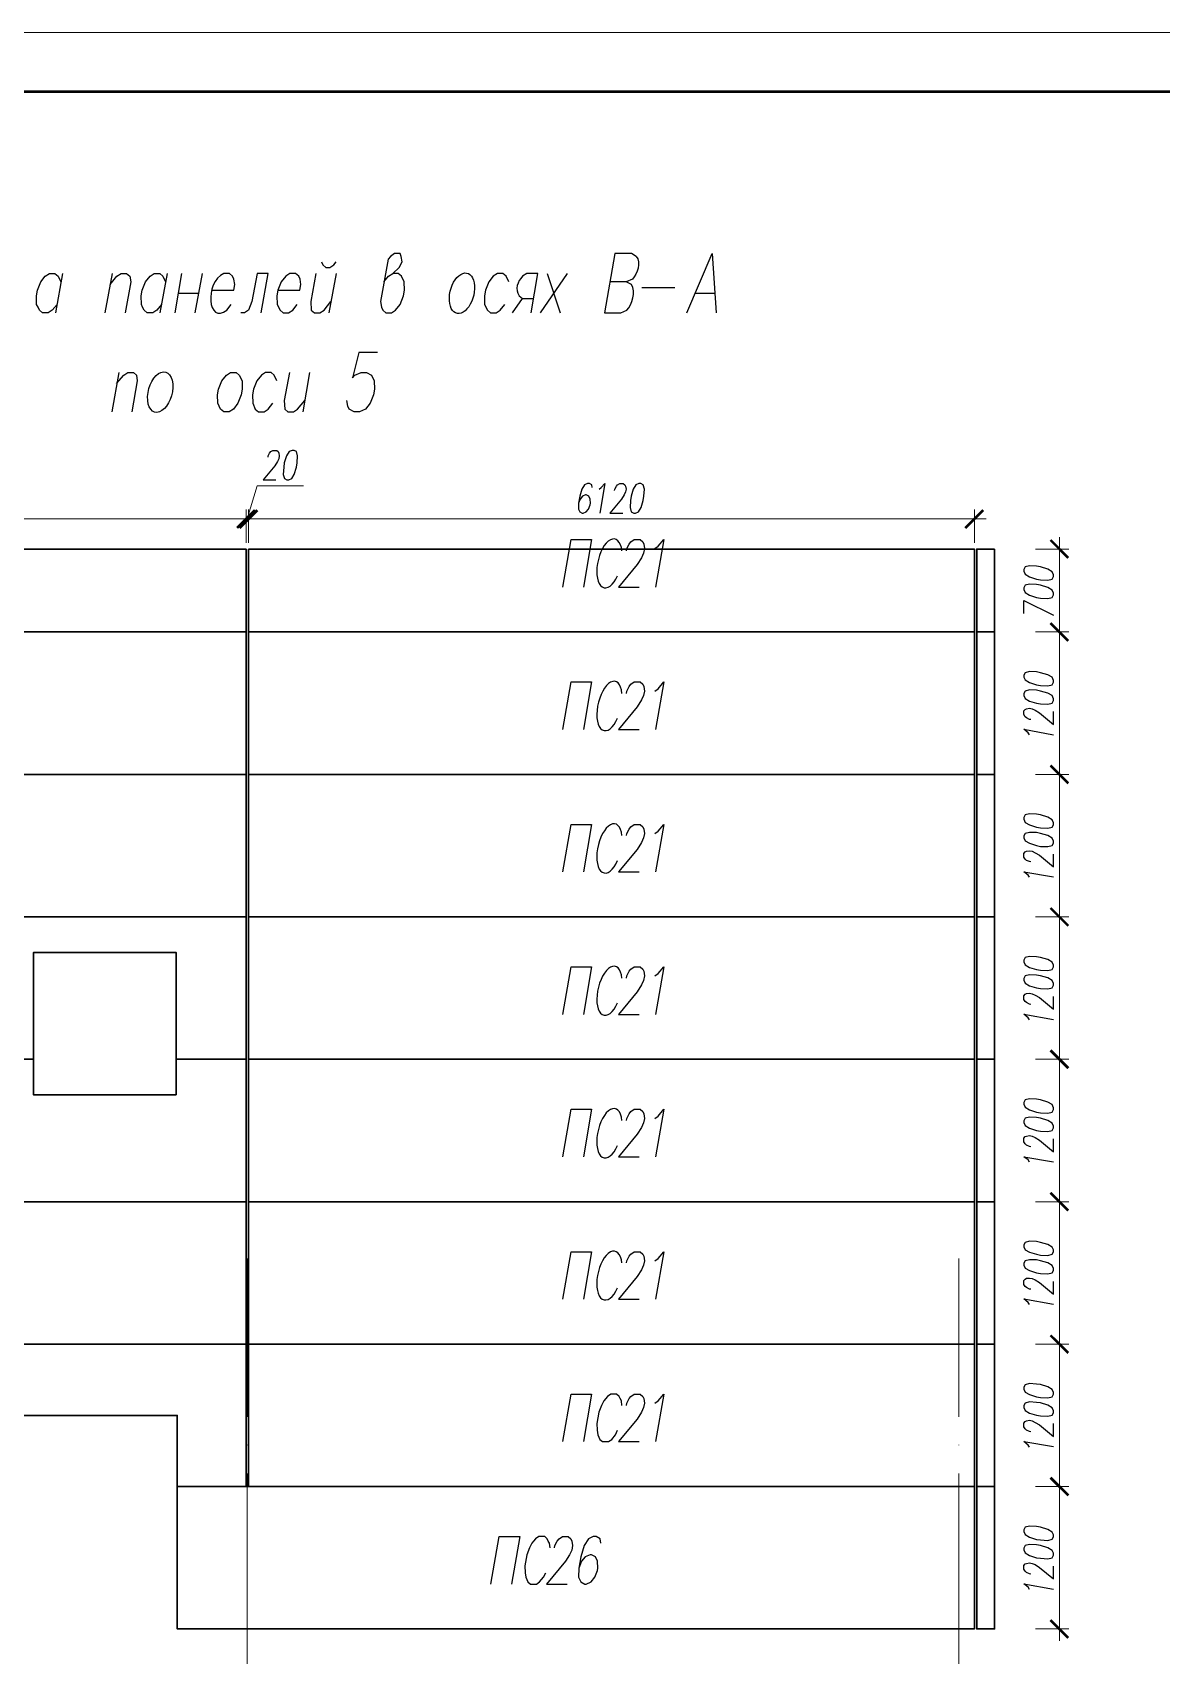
# Model space of a CAD drawing. Header units: millimetres. Extents: x 148937 to 2048786, y 870 to 351006.
# Drawn here: x 602805 to 612326, y 300784 to 314461 of the extents above; entities that cross this region are included whole.
import ezdxf

# ---------------------------------------------------------------- set-up
doc = ezdxf.new("R2010")
doc.units = ezdxf.units.MM
doc.layers.add('PDF _Геометрия', color=7, linetype='Continuous')
doc.layers.add('PDF _Сплошная заливка', color=7, linetype='Continuous', true_color=0x007eff)

msp = doc.modelspace()

# ---------------------------------------------------------------- linework, layer by layer
at = {"layer": 'PDF _Геометрия', "lineweight": 15}
msp.add_lwpolyline([(572614.19658, 272458.03955), (572614.19658, 314460.95953), (632018.60568, 314460.95953), (632018.60568, 272458.03955)], close=True, dxfattribs=at)
at = {"layer": 'PDF _Геометрия', "lineweight": 50}
msp.add_lwpolyline([(574612.3935, 272956.51559), (574612.3935, 313962.48783), (631520.13397, 313962.48783), (631520.13397, 272956.51559)], close=True, dxfattribs=at)
at = {"layer": 'PDF _Геометрия', "lineweight": 25}
for points in [[(605242.79133, 312527.22226), (605253.53431, 312503.58769), (605279.31748, 312479.95313), (605311.54643, 312479.95313), (605345.92398, 312503.58769), (605365.26136, 312527.22226)], [(605769.19584, 312359.63415), (605807.87058, 312406.90328), (605844.39673, 312430.53785), (605898.11165, 312479.95558), (605921.74622, 312527.22471), (605915.30043, 312574.49384), (605904.55744, 312598.12841), (605857.28831, 312598.12841), (605822.91076, 312574.49384), (605803.57339, 312550.85928), (605739.11548, 312194.19218), (605747.70987, 312144.77445), (605758.45285, 312121.13988), (605784.23601, 312097.50532), (605831.50515, 312097.50532), (605865.8827, 312121.13988), (605906.70604, 312168.40902), (605934.6378, 312241.46131), (605943.23219, 312288.73045), (605938.935, 312359.63415), (605917.44903, 312406.90328), (605889.51727, 312430.53785), (605844.39673, 312430.53785)], [(607896.30718, 312574.49507), (607855.48384, 312598.12963), (607715.82504, 312598.12963), (607627.73256, 312097.50654), (607767.39136, 312097.50654), (607816.80909, 312121.14111)], [(608323.87859, 312097.50287), (608536.58969, 312598.12596), (608570.96724, 312097.50287)], [(603012.54663, 312168.41024), (602971.72329, 312121.14111), (602937.34573, 312097.50654), (602890.0766, 312097.50654), (602864.29344, 312121.14111), (602853.55045, 312144.77567), (602840.65887, 312168.41024), (602838.51027, 312241.46254), (602847.10466, 312288.73167), (602875.03642, 312359.63537), (602913.71117, 312406.9045), (602950.23732, 312430.53907), (602995.35785, 312430.53907), (603023.28961, 312406.9045), (603044.77558, 312359.63537)], [(603057.66751, 312430.53715), (602999.6554, 312097.50462)], [(603476.64217, 312430.53715), (603416.48146, 312097.50462)], [(603459.4541, 312335.99835), (603517.46622, 312406.90205), (603553.99236, 312430.53662), (603599.1129, 312430.53662), (603627.04466, 312406.90205), (603633.49045, 312359.63292), (603588.36992, 312097.50409)], [(603893.47051, 312168.41024), (603854.79576, 312121.14111), (603820.41821, 312097.50654), (603773.14908, 312097.50654), (603747.36592, 312121.14111), (603734.47433, 312144.77567), (603723.73135, 312168.41024), (603721.58275, 312241.46254), (603730.17714, 312288.73167), (603758.1089, 312359.63537), (603796.78365, 312406.9045), (603831.1612, 312430.53907), (603878.43033, 312430.53907), (603904.21349, 312406.9045), (603927.84806, 312359.63537)], [(603940.73991, 312430.53715), (603880.57919, 312097.50462)], [(604063.20932, 312430.53715), (604005.1972, 312097.50462)], [(604235.09883, 312430.53715), (604174.93811, 312097.50462)], [(604316.74437, 312288.73114), (604503.67231, 312288.73114), (604512.2667, 312336.00028), (604503.67231, 312383.26941), (604492.92933, 312406.90398), (604467.14616, 312430.53854), (604419.87703, 312430.53854)], [(604733.57254, 312097.50462), (604791.58465, 312430.53715), (604699.19498, 312430.53715), (604656.22304, 312194.19148), (604628.29128, 312121.13918), (604593.91373, 312097.50462), (604561.68478, 312097.50462)], [(604875.3809, 312288.73114), (605060.16024, 312288.73114), (605068.75462, 312336.00028), (605062.30883, 312383.26941), (605051.56585, 312406.90398), (605023.63409, 312430.53854), (604976.36495, 312430.53854), (604941.9874, 312406.90398), (604903.31266, 312359.63484), (604875.3809, 312288.73114), (604866.78651, 312241.46201), (604868.93511, 312168.40971), (604892.56967, 312121.14058), (604918.35284, 312097.50601), (604965.62197, 312097.50601), (604999.99952, 312121.14058), (605038.67427, 312168.40971)], [(605193.37342, 312430.53715), (605152.55008, 312194.19148), (605154.69868, 312121.13918), (605182.63044, 312097.50462), (605227.75097, 312097.50462), (605264.27712, 312121.13918), (605322.28924, 312194.19148)], [(605365.26074, 312430.53715), (605305.10003, 312097.50462)], [(606822.00922, 312359.63415), (606800.52325, 312406.90328), (606772.59149, 312430.53785), (606725.32236, 312430.53785), (606690.94481, 312406.90328), (606652.27006, 312359.63415), (606624.3383, 312288.73045), (606615.74392, 312241.46131), (606617.89251, 312168.40902), (606641.52708, 312121.13988), (606667.31024, 312097.50532), (606714.57938, 312097.50532), (606748.95693, 312121.13988), (606787.63167, 312168.40902)], [(607008.93611, 312097.50287), (607066.94823, 312430.5354), (606974.55856, 312430.5354), (606938.03241, 312406.90083)], [(607314.03758, 312430.53715), (607086.2863, 312097.50462)], [(607144.29877, 312430.53715), (607256.02581, 312097.50462)], [(607864.07823, 312383.26994), (607812.5119, 312359.63537)], [(604035.2787, 312265.09535), (604205.01786, 312265.09535)], [(607855.48384, 312336.0008), (607812.5119, 312359.63537), (607672.8531, 312359.63537)], [(607943.5771, 312312.36256), (608222.89471, 312312.36256)], [(608399.07861, 312265.09535), (608553.77759, 312265.09535)], [(604443.5116, 312121.14058), (604482.18634, 312168.40971)], [(606854.23905, 312097.50287), (606935.88574, 312217.8243)], [(606910.10065, 312241.45886), (606935.88381, 312217.8243), (607028.27348, 312217.8243)], [(605713.3324, 311764.47296), (605558.63342, 311764.47296), (605504.9185, 311549.61326), (605524.25587, 311573.24783), (605575.8222, 311596.8824), (605620.94273, 311596.8824), (605663.91467, 311573.24783), (605687.54924, 311525.9787), (605689.69784, 311455.075), (605681.10345, 311407.80586), (605653.17169, 311336.90216), (605614.49694, 311287.48443), (605562.93061, 311263.84987), (605517.81008, 311263.84987), (605474.83814, 311287.48443), (605464.09515, 311311.119), (605455.50077, 311360.53673)], [(603532.50779, 311596.88047), (603474.49568, 311263.84794)], [(603515.31753, 311502.34605), (603575.47825, 311573.24975), (603609.8558, 311596.88432), (603657.12493, 311596.88432), (603682.90809, 311573.24975), (603689.35389, 311525.98062), (603644.23335, 311263.85179)], [(604866.78686, 311525.97747), (604843.15229, 311573.24661), (604817.36913, 311596.88117), (604770.1, 311596.88117), (604735.72244, 311573.24661), (604697.0477, 311525.97747), (604669.11594, 311455.07377), (604660.52155, 311407.80464), (604662.67015, 311336.90094), (604684.15612, 311287.48321), (604712.08788, 311263.84864), (604759.35701, 311263.84864), (604793.73456, 311287.48321), (604832.40931, 311336.90094)], [(604972.06601, 311596.88047), (604929.09407, 311360.53481), (604933.39127, 311287.48251), (604959.17443, 311263.84794), (605006.44356, 311263.84794), (605040.82111, 311287.48251), (605100.98183, 311360.53481)], [(605141.80482, 311596.88047), (605083.7927, 311263.84794)], [(604791.58465, 310881.39838), (604793.73325, 310892.14137), (604804.47624, 310915.77593), (604815.21922, 310928.66752), (604832.408, 310939.4105), (604864.63695, 310939.4105), (604877.52853, 310928.66752), (604883.97432, 310915.77593), (604886.12292, 310892.14137), (604881.82573, 310868.5068), (604871.08274, 310844.87223), (604849.59677, 310810.49468), (604750.76131, 310690.17325), (604858.19116, 310690.17325)], [(607524.60026, 310625.71482), (607522.45166, 310649.34939), (607500.96569, 310660.09237), (607485.92551, 310660.09237), (607460.14235, 310649.34939), (607438.65638, 310612.82324), (607419.31901, 310552.66252), (607408.57602, 310494.6504), (607408.57602, 310445.23267), (607419.31901, 310421.59811), (607440.80498, 310410.85512), (607449.39936, 310410.85512), (607475.18253, 310421.59811), (607494.5199, 310445.23267), (607507.41148, 310481.75882), (607509.56008, 310494.6504), (607507.41148, 310529.02796), (607496.6685, 310552.66252), (607475.18253, 310565.5541), (607468.73674, 310565.5541), (607442.95357, 310552.66252), (607423.6162, 310529.02796), (607408.57602, 310494.6504)], [(607584.76071, 310612.82376), (607601.94949, 310625.71534), (607632.02984, 310660.0929), (607589.0579, 310410.85565)], [(607713.67784, 310599.93271), (607715.82644, 310612.82429), (607728.71802, 310636.45885), (607739.461, 310649.35044), (607756.64978, 310660.09342), (607786.73014, 310660.09342), (607799.62172, 310649.35044), (607806.06751, 310636.45885), (607810.3647, 310612.82429), (607806.06751, 310589.18972), (607793.17593, 310565.55515), (607771.68996, 310529.02901), (607672.8545, 310410.85617), (607782.43294, 310410.85617)], [(607277.51073, 309787.76113), (607348.41443, 310187.40016), (607520.30219, 310187.40016), (607451.54709, 309787.76113)], [(607814.65997, 310092.8626), (607816.80857, 310112.19997), (607836.14594, 310148.72612), (607851.18612, 310168.06349), (607879.11788, 310187.40086), (607930.68421, 310187.40086), (607952.17018, 310168.06349), (607960.76457, 310148.72612), (607965.06176, 310112.19997), (607958.61597, 310073.52522), (607939.2786, 310034.85048), (607904.90105, 309978.98696), (607748.05347, 309787.76183), (607922.08982, 309787.76183)], [(608053.15546, 310112.20137), (608081.08722, 310131.53874), (608128.35635, 310187.40226), (608057.45265, 309787.76323)], [(611164.32404, 309564.30739), (611164.32404, 309673.88584), (611413.56129, 309551.41581)], [(607277.51073, 308586.6984), (607348.41443, 308988.48603), (607520.30219, 308988.48603), (607451.54709, 308586.6984)], [(607814.65997, 308891.79987), (607816.80857, 308911.13724), (607836.14594, 308949.81198), (607851.18612, 308969.14936), (607879.11788, 308988.48673), (607930.68421, 308988.48673), (607952.17018, 308969.14936), (607960.76457, 308949.81198), (607965.06176, 308911.13724), (607958.61597, 308872.46249), (607939.2786, 308835.93634), (607904.90105, 308777.92423), (607748.05347, 308586.6991), (607922.08982, 308586.6991)], [(608053.15546, 308911.13427), (608081.08722, 308930.47164), (608128.35635, 308988.48376), (608057.45265, 308586.69612)], [(611224.48449, 308670.49245), (611211.59291, 308672.64105), (611187.95835, 308685.53263), (611175.06676, 308694.12702), (611164.32378, 308713.46439), (611164.32378, 308743.54475), (611175.06676, 308756.43633), (611187.95835, 308762.88212), (611211.59291, 308767.17932), (611235.22748, 308762.88212), (611258.86205, 308749.99054), (611295.38819, 308728.50457), (611413.56103, 308629.66911), (611413.56103, 308739.24756)], [(611211.59125, 308541.57751), (611200.84827, 308558.76629), (611164.32212, 308588.84664), (611413.55937, 308543.72611)], [(607277.51073, 307387.7798), (607348.41443, 307787.41884), (607520.30219, 307787.41884), (607451.54709, 307387.7798)], [(607814.65997, 307692.88127), (607816.80857, 307712.21865), (607836.14594, 307748.74479), (607851.18612, 307768.08217), (607879.11788, 307787.41954), (607930.68421, 307787.41954), (607952.17018, 307768.08217), (607960.76457, 307748.74479), (607965.06176, 307712.21865), (607958.61597, 307673.5439), (607939.2786, 307634.86915), (607904.90105, 307576.85704), (607748.05347, 307387.7805), (607922.08982, 307387.7805)], [(608053.15546, 307712.21786), (608081.08722, 307729.40663), (608128.35635, 307787.41875), (608057.45265, 307387.77972)], [(611224.48449, 307471.57605), (611211.59291, 307473.72464), (611187.95835, 307484.46763), (611175.06676, 307495.21061), (611164.32378, 307512.39939), (611164.32378, 307542.47975), (611175.06676, 307557.51993), (611187.95835, 307561.81712), (611211.59291, 307566.11431), (611235.22748, 307561.81712), (611258.86205, 307548.92554), (611295.38819, 307527.43957), (611413.56103, 307430.7527), (611413.56103, 307538.18255)], [(611211.59125, 307342.6611), (611200.84827, 307359.84988), (611164.32212, 307387.78164), (611413.55937, 307344.8097)], [(607277.51073, 306186.71489), (607348.41443, 306586.35392), (607520.30219, 306586.35392), (607451.54709, 306186.71489)], [(607814.65997, 306491.81636), (607816.80857, 306511.15373), (607836.14594, 306549.82847), (607851.18612, 306569.16585), (607879.11788, 306586.35462), (607930.68421, 306586.35462), (607952.17018, 306569.16585), (607960.76457, 306549.82847), (607965.06176, 306511.15373), (607958.61597, 306472.47898), (607939.2786, 306435.95283), (607904.90105, 306377.94072), (607748.05347, 306186.71559), (607922.08982, 306186.71559)], [(608053.15546, 306511.15294), (608081.08722, 306530.49031), (608128.35635, 306586.35383), (608057.45265, 306186.7148)], [(611224.48449, 306270.50894), (611211.59291, 306272.65754), (611187.95835, 306285.54912), (611175.06676, 306294.14351), (611164.32378, 306311.33229), (611164.32378, 306343.56124), (611175.06676, 306356.45282), (611187.95835, 306362.89861), (611211.59291, 306365.04721), (611235.22748, 306360.75002), (611258.86205, 306350.00703), (611295.38819, 306328.52106), (611413.56103, 306229.6856), (611413.56103, 306337.11545)], [(611211.59125, 306141.594), (611200.84827, 306158.78278), (611164.32212, 306188.86313), (611413.55937, 306143.7426)], [(607277.51073, 304987.79848), (607348.41443, 305387.43751), (607520.30219, 305387.43751), (607451.54709, 304987.79848)], [(607814.65997, 305292.89776), (607816.80857, 305310.08654), (607836.14594, 305348.76128), (607851.18612, 305368.09866), (607879.11788, 305387.43603), (607930.68421, 305387.43603), (607952.17018, 305368.09866), (607960.76457, 305348.76128), (607965.06176, 305310.08654), (607958.61597, 305273.56039), (607939.2786, 305234.88564), (607904.90105, 305176.87353), (607748.05347, 304987.79699), (607922.08982, 304987.79699)], [(608053.15546, 305310.08802), (608081.08722, 305329.4254), (608128.35635, 305387.43751), (608057.45265, 304987.79848)], [(611224.48449, 305071.59254), (611211.59291, 305073.74113), (611187.95835, 305084.48412), (611175.06676, 305095.2271), (611164.32378, 305112.41588), (611164.32378, 305142.49624), (611175.06676, 305157.53642), (611187.95835, 305161.83361), (611211.59291, 305166.1308), (611235.22748, 305161.83361), (611258.86205, 305148.94203), (611295.38819, 305127.45606), (611413.56103, 305028.6206), (611413.56103, 305138.19904)], [(611211.59125, 304940.52908), (611200.84827, 304959.86646), (611164.32212, 304987.79822), (611413.55937, 304944.82628)], [(607277.51073, 303786.73138), (607348.41443, 304186.37041), (607520.30219, 304186.37041), (607451.54709, 303786.73138)], [(607814.65997, 304091.83284), (607816.80857, 304111.17022), (607836.14594, 304149.84496), (607851.18612, 304167.03374), (607879.11788, 304186.37111), (607930.68421, 304186.37111), (607952.17018, 304167.03374), (607960.76457, 304149.84496), (607965.06176, 304111.17022), (607958.61597, 304072.49547), (607939.2786, 304033.82073), (607904.90105, 303977.95721), (607748.05347, 303786.73208), (607922.08982, 303786.73208)], [(608053.15546, 304111.16943), (608081.08722, 304130.5068), (608128.35635, 304186.37032), (608057.45265, 303786.73129)], [(611224.48449, 303870.52762), (611211.59291, 303872.67622), (611187.95835, 303885.5678), (611175.06676, 303894.16219), (611164.32378, 303911.35096), (611164.32378, 303943.57992), (611175.06676, 303956.4715), (611187.95835, 303962.91729), (611211.59291, 303965.06589), (611235.22748, 303960.76869), (611258.86205, 303950.02571), (611295.38819, 303928.53974), (611413.56103, 303829.70428), (611413.56103, 303937.13413)], [(611211.59125, 303741.61049), (611200.84827, 303758.79927), (611164.32212, 303788.87962), (611413.55937, 303743.75909)], [(607277.51073, 302587.81497), (607348.41443, 302987.454), (607520.30219, 302987.454), (607451.54709, 302587.81497)], [(607775.9868, 302890.76574), (607771.68961, 302929.44049), (607760.94662, 302948.77786), (607752.35223, 302968.11523), (607730.86627, 302987.45261), (607681.44853, 302987.45261), (607653.51677, 302968.11523), (607623.43642, 302929.44049), (607604.09904, 302890.76574), (607580.46448, 302834.90222), (607563.2757, 302738.21536), (607565.4243, 302682.35184), (607571.87009, 302643.67709), (607589.05887, 302605.00235), (607610.54483, 302587.81357), (607662.11116, 302587.81357), (607690.04292, 302605.00235), (607720.12328, 302643.67709), (607739.46065, 302682.35184)], [(607814.65997, 302890.76574), (607816.80857, 302910.10311), (607836.14594, 302948.77786), (607851.18612, 302968.11523), (607879.11788, 302987.45261), (607930.68421, 302987.45261), (607952.17018, 302968.11523), (607960.76457, 302948.77786), (607965.06176, 302910.10311), (607958.61597, 302873.57697), (607939.2786, 302834.90222), (607904.90105, 302776.8901), (607748.05347, 302587.81357), (607922.08982, 302587.81357)], [(608053.15546, 302910.10451), (608081.08722, 302929.44189), (608128.35635, 302987.454), (608057.45265, 302587.81497)], [(611224.48449, 302669.4627), (611211.59291, 302671.6113), (611187.95835, 302684.50288), (611175.06676, 302695.24587), (611164.32378, 302712.43464), (611164.32378, 302742.515), (611175.06676, 302755.40658), (611187.95835, 302761.85237), (611211.59291, 302766.14957), (611235.22748, 302761.85237), (611258.86205, 302748.96079), (611295.38819, 302727.47482), (611413.56103, 302628.63936), (611413.56103, 302738.21781)], [(611211.59125, 302540.54557), (611200.84827, 302557.73435), (611164.32212, 302587.81471), (611413.55937, 302544.84277)], [(606669.45849, 301386.74787), (606740.36219, 301786.3869), (606914.39854, 301786.3869), (606843.49484, 301386.74787)], [(607170.08088, 301691.84933), (607163.63509, 301730.52408), (607155.0407, 301747.71286), (607146.44632, 301767.05023), (607124.96035, 301786.3876), (607075.54262, 301786.3876), (607047.61086, 301767.05023), (607030.42208, 301747.71286), (607015.3819, 301730.52408), (606996.04453, 301691.84933), (606974.55856, 301633.83722), (606957.36978, 301539.29895), (606959.51838, 301481.28683), (606965.96417, 301444.76068), (606983.15295, 301406.08594), (607004.63892, 301386.74856), (607054.05665, 301386.74856), (607081.98841, 301406.08594), (607114.21736, 301444.76068), (607133.55473, 301481.28683)], [(607206.60773, 301691.84933), (607210.90493, 301711.18671), (607230.2423, 301747.71286), (607245.28248, 301767.05023), (607273.21424, 301786.3876), (607322.63197, 301786.3876), (607344.11794, 301767.05023), (607352.71232, 301747.71286), (607359.15812, 301711.18671), (607352.71232, 301672.51196), (607333.37495, 301633.83722), (607298.9974, 301577.97369), (607140.00123, 301386.74856), (607314.03758, 301386.74856)], [(607597.65177, 301730.52469), (607591.20598, 301767.05084), (607558.97702, 301786.38821), (607533.19386, 301786.38821), (607492.37052, 301767.05084), (607457.99296, 301711.18732), (607427.91261, 301614.50046), (607412.87243, 301519.96219), (607410.72383, 301444.76129), (607427.91261, 301406.08655), (607462.29016, 301386.74918), (607475.18174, 301386.74918), (607516.00508, 301406.08655), (607546.08544, 301444.76129), (607569.72001, 301500.62482), (607571.8686, 301519.96219), (607569.72001, 301577.97431), (607552.53123, 301614.50046), (607518.15368, 301633.83783), (607507.41069, 301633.83783), (607466.58735, 301614.50046), (607434.3584, 301577.97431), (607412.87243, 301519.96219)], [(611224.48449, 301470.54411), (611211.59291, 301472.69271), (611187.95835, 301483.43569), (611175.06676, 301494.17868), (611164.32378, 301511.36745), (611164.32378, 301543.59641), (611175.06676, 301556.48799), (611187.95835, 301560.78518), (611211.59291, 301565.08238), (611235.22748, 301560.78518), (611258.86205, 301550.0422), (611295.38819, 301526.40763), (611413.56103, 301429.72077), (611413.56103, 301537.15061)], [(611211.59125, 301341.62917), (611200.84827, 301358.81794), (611164.32212, 301388.8983), (611413.55937, 301343.77776)]]:
    msp.add_lwpolyline(points, dxfattribs=at)
for points in [[(604475.74064, 311596.88047), (604523.00977, 311596.88047), (604548.79293, 311573.24591), (604572.4275, 311525.97677), (604574.5761, 311455.07307), (604565.98171, 311407.80394), (604538.04995, 311336.90024), (604499.3752, 311287.48251), (604464.99765, 311263.84794), (604417.72852, 311263.84794), (604391.94536, 311287.48251), (604368.31079, 311336.90024), (604366.16219, 311407.80394), (604374.75658, 311455.07307), (604402.68834, 311525.97677), (604441.36309, 311573.24591)], [(604995.7018, 310939.41033), (604969.91864, 310928.66734), (604948.43267, 310892.14119), (604929.0953, 310834.12908), (604924.7981, 310797.60293), (604920.50091, 310737.44221), (604931.24389, 310703.06466), (604950.58127, 310690.17308), (604967.77004, 310690.17308), (604991.40461, 310703.06466), (605012.89058, 310737.44221), (605032.22795, 310797.60293), (605038.67374, 310834.12908), (605040.82234, 310892.14119), (605032.22795, 310928.66734), (605010.74198, 310939.41033)], [(607917.7928, 310660.09534), (607894.15824, 310649.35236), (607870.52367, 310612.82621), (607853.33489, 310552.6655), (607846.8891, 310518.28794), (607844.74051, 310458.12723), (607853.33489, 310421.60108), (607874.82086, 310410.8581), (607889.86104, 310410.8581), (607915.64421, 310421.60108), (607937.13018, 310458.12723), (607954.31895, 310518.28794), (607960.76474, 310552.6655), (607965.06194, 310612.82621), (607954.31895, 310649.35236), (607934.98158, 310660.09534)], [(611164.32404, 309920.97746), (611175.06703, 309895.1943), (611211.59318, 309873.70833), (611271.75389, 309854.37096), (611306.13144, 309847.92517), (611366.29216, 309845.77657), (611402.81831, 309854.37096), (611413.56129, 309875.85693), (611413.56129, 309890.89711), (611402.81831, 309916.68027), (611366.29216, 309938.16624), (611306.13144, 309957.50361), (611271.75389, 309963.9494), (611211.59318, 309966.098), (611175.06703, 309957.50361), (611164.32404, 309936.01764)], [(611164.32404, 309766.27603), (611175.06703, 309740.49287), (611211.59318, 309719.0069), (611271.75389, 309699.66953), (611306.13144, 309693.22374), (611366.29216, 309691.07514), (611402.81831, 309699.66953), (611413.56129, 309721.1555), (611413.56129, 309736.19568), (611402.81831, 309761.97884), (611366.29216, 309783.46481), (611306.13144, 309802.80218), (611271.75389, 309809.24797), (611211.59318, 309811.39657), (611175.06703, 309802.80218), (611164.32404, 309781.31621)], [(611164.32404, 309029.30885), (611175.06703, 309005.67428), (611211.59318, 308982.03971), (611271.75389, 308964.85094), (611306.13144, 308958.40515), (611366.29216, 308956.25655), (611402.81831, 308964.85094), (611413.56129, 308986.33691), (611413.56129, 309001.37709), (611402.81831, 309027.16025), (611366.29216, 309048.64622), (611306.13144, 309065.835), (611271.75389, 309072.28079), (611211.59318, 309076.57798), (611175.06703, 309065.835), (611164.32404, 309046.49762)], [(611164.32404, 308874.60742), (611175.06703, 308848.82425), (611211.59318, 308827.33828), (611271.75389, 308810.14951), (611306.13144, 308803.70372), (611366.29216, 308801.55512), (611402.81831, 308810.14951), (611413.56129, 308831.63548), (611413.56129, 308846.67566), (611402.81831, 308872.45882), (611366.29216, 308893.94479), (611306.13144, 308911.13357), (611271.75389, 308917.57936), (611211.59318, 308921.87655), (611175.06703, 308911.13357), (611164.32404, 308889.6476)], [(611164.32404, 307830.39244), (611175.06703, 307804.60928), (611211.59318, 307783.12331), (611271.75389, 307763.78593), (611306.13144, 307757.34014), (611366.29216, 307755.19155), (611402.81831, 307763.78593), (611413.56129, 307785.2719), (611413.56129, 307800.31208), (611402.81831, 307826.09525), (611366.29216, 307847.58122), (611306.13144, 307866.91859), (611271.75389, 307873.36438), (611211.59318, 307875.51298), (611175.06703, 307866.91859), (611164.32404, 307845.43262)], [(611164.32404, 307675.6932), (611175.06703, 307649.91003), (611211.59318, 307628.42406), (611271.75389, 307609.08669), (611306.13144, 307602.6409), (611366.29216, 307600.4923), (611402.81831, 307609.08669), (611413.56129, 307630.57266), (611413.56129, 307645.61284), (611402.81831, 307671.396), (611366.29216, 307692.88197), (611306.13144, 307712.21934), (611271.75389, 307718.66514), (611211.59318, 307720.81373), (611175.06703, 307712.21934), (611164.32404, 307690.73337)], [(611164.32404, 306629.32534), (611175.06703, 306603.54217), (611211.59318, 306582.0562), (611271.75389, 306564.86743), (611306.13144, 306558.42164), (611366.29216, 306556.27304), (611402.81831, 306564.86743), (611413.56129, 306586.3534), (611413.56129, 306601.39358), (611402.81831, 306627.17674), (611366.29216, 306648.66271), (611306.13144, 306665.85149), (611271.75389, 306672.29728), (611211.59318, 306674.44587), (611175.06703, 306665.85149), (611164.32404, 306644.36552)], [(611164.32404, 306474.62609), (611175.06703, 306448.84293), (611211.59318, 306427.35696), (611271.75389, 306410.16818), (611306.13144, 306403.72239), (611366.29216, 306401.5738), (611402.81831, 306410.16818), (611413.56129, 306431.65415), (611413.56129, 306446.69433), (611402.81831, 306472.4775), (611366.29216, 306493.96347), (611306.13144, 306511.15224), (611271.75389, 306517.59803), (611211.59318, 306519.74663), (611175.06703, 306511.15224), (611164.32404, 306489.66627)], [(611164.32404, 305430.40893), (611175.06703, 305404.62577), (611211.59318, 305383.1398), (611271.75389, 305363.80242), (611306.13144, 305357.35663), (611366.29216, 305355.20804), (611402.81831, 305363.80242), (611413.56129, 305385.28839), (611413.56129, 305400.32857), (611402.81831, 305426.11174), (611366.29216, 305447.59771), (611306.13144, 305466.93508), (611271.75389, 305473.38087), (611211.59318, 305475.52947), (611175.06703, 305466.93508), (611164.32404, 305445.44911)], [(611164.32404, 305275.70969), (611175.06703, 305249.92652), (611211.59318, 305228.44055), (611271.75389, 305209.10318), (611306.13144, 305202.65739), (611366.29216, 305200.50879), (611402.81831, 305209.10318), (611413.56129, 305230.58915), (611413.56129, 305245.62933), (611402.81831, 305271.41249), (611366.29216, 305292.89846), (611306.13144, 305312.23583), (611271.75389, 305318.68162), (611211.59318, 305320.83022), (611175.06703, 305312.23583), (611164.32404, 305290.74986)], [(611164.32404, 304229.34183), (611175.06703, 304203.55866), (611211.59318, 304182.07269), (611271.75389, 304164.88392), (611306.13144, 304158.43813), (611366.29216, 304154.14093), (611402.81831, 304164.88392), (611413.56129, 304186.36989), (611413.56129, 304201.41007), (611402.81831, 304225.04463), (611366.29216, 304248.6792), (611306.13144, 304265.86797), (611271.75389, 304272.31377), (611211.59318, 304274.46236), (611175.06703, 304265.86797), (611164.32404, 304244.38201)], [(611164.32404, 304074.64477), (611175.06703, 304048.8616), (611211.59318, 304027.37564), (611271.75389, 304010.18686), (611306.13144, 304003.74107), (611366.29216, 303999.44387), (611402.81831, 304010.18686), (611413.56129, 304029.52423), (611413.56129, 304046.71301), (611402.81831, 304070.34757), (611366.29216, 304093.98214), (611306.13144, 304111.17092), (611271.75389, 304117.61671), (611211.59318, 304119.7653), (611175.06703, 304111.17092), (611164.32404, 304089.68495)], [(611164.32404, 303028.27691), (611175.06703, 303004.64234), (611211.59318, 302983.15637), (611271.75389, 302963.819), (611306.13144, 302957.37321), (611366.29216, 302955.22461), (611402.81831, 302963.819), (611413.56129, 302985.30497), (611413.56129, 303000.34515), (611402.81831, 303026.12831), (611366.29216, 303047.61428), (611306.13144, 303066.95165), (611271.75389, 303071.24885), (611211.59318, 303075.54604), (611175.06703, 303064.80306), (611164.32404, 303045.46568)], [(611164.32404, 302873.57767), (611175.06703, 302849.9431), (611211.59318, 302826.30853), (611271.75389, 302809.11976), (611306.13144, 302802.67397), (611366.29216, 302800.52537), (611402.81831, 302809.11976), (611413.56129, 302830.60573), (611413.56129, 302845.6459), (611402.81831, 302871.42907), (611366.29216, 302892.91504), (611306.13144, 302912.25241), (611271.75389, 302916.5496), (611211.59318, 302920.8468), (611175.06703, 302910.10381), (611164.32404, 302890.76644)], [(611164.32404, 301829.3605), (611175.06703, 301803.57734), (611211.59318, 301782.09137), (611271.75389, 301762.754), (611306.13144, 301758.4568), (611366.29216, 301754.15961), (611402.81831, 301764.90259), (611413.56129, 301784.23997), (611413.56129, 301801.42874), (611402.81831, 301825.06331), (611366.29216, 301846.54928), (611306.13144, 301865.88665), (611271.75389, 301872.33244), (611211.59318, 301874.48104), (611175.06703, 301865.88665), (611164.32404, 301844.40068)], [(611164.32404, 301674.66126), (611175.06703, 301648.87809), (611211.59318, 301627.39212), (611271.75389, 301608.05475), (611306.13144, 301603.75756), (611366.29216, 301599.46036), (611402.81831, 301608.05475), (611413.56129, 301629.54072), (611413.56129, 301646.7295), (611402.81831, 301670.36406), (611366.29216, 301691.85003), (611306.13144, 301711.18741), (611271.75389, 301717.6332), (611211.59318, 301719.78179), (611175.06703, 301711.18741), (611164.32404, 301689.70144)]]:
    msp.add_lwpolyline(points, close=True, dxfattribs=at)
at = {"layer": 'PDF _Геометрия', "color": 150, "lineweight": 9, "true_color": 0x007eff}
for points in [[(604615.40031, 310361.43722), (604699.1956, 310640.75482), (605090.24024, 310640.75482)], [(598384.46911, 310361.43722), (604705.64153, 310361.43722)], [(604606.80628, 310361.43722), (604456.40449, 310361.43722)], [(604525.15854, 310361.43722), (610846.33096, 310361.43722)], [(604606.80628, 310361.43722), (604626.14365, 310361.43722), (604606.80628, 310361.43722)], [(604626.14286, 310361.43722), (604776.54465, 310361.43722)], [(610747.49571, 310159.47295), (610747.49571, 310440.93915)], [(611465.12631, 309308.6282), (611465.12631, 310208.89029)], [(611263.15985, 310107.90435), (611544.62605, 310107.90435)], [(611465.12631, 308109.70961), (611465.12631, 309508.44627)], [(611465.12631, 306908.64251), (611465.12631, 308309.52769)], [(611465.12631, 305707.57759), (611465.12631, 307108.46277)], [(611465.12631, 304508.66118), (611465.12631, 305907.39784)], [(611465.12631, 303307.59408), (611465.12631, 304708.47926)], [(611465.12631, 302108.67767), (611465.12631, 303507.41433)], [(611465.12631, 300907.61275), (611465.12631, 302308.49794)], [(611263.15985, 301008.59707), (611544.62605, 301008.59707)]]:
    msp.add_lwpolyline(points, dxfattribs=at)
for points in [[(604606.80628, 310440.93915), (604606.80628, 310159.47295)], [(604626.14286, 310440.93915), (604626.14286, 310159.47295)], [(611544.62605, 309409.61034), (611263.15985, 309409.61034)], [(611544.62605, 308208.54323), (611263.15985, 308208.54323)], [(611544.62605, 307007.47832), (611263.15985, 307007.47832)], [(611544.62605, 305808.56191), (611263.15985, 305808.56191)], [(611544.62605, 304607.49699), (611263.15985, 304607.49699)], [(611544.62605, 303408.5784), (611263.15985, 303408.5784)], [(611544.62605, 302207.51348), (611263.15985, 302207.51348)]]:
    msp.add_lwpolyline(points, close=True, dxfattribs=at)
at = {"layer": 'PDF _Геометрия', "color": 152, "lineweight": 30, "true_color": 0x2776bb}
for points in [[(598485.45125, 310107.90435), (598485.45125, 309409.61034), (604606.80407, 309409.61034), (604606.80407, 310107.90435)], [(604626.14286, 310107.90435), (604626.14286, 309409.61034), (610747.49569, 309409.61034), (610747.49569, 310107.90435)], [(610917.23452, 310107.90435), (610917.23452, 309409.61034), (610766.83273, 309409.61034), (610766.83273, 310107.90435)], [(598485.45125, 309409.60897), (598485.45125, 308208.54323), (604606.80407, 308208.54323), (604606.80407, 309409.60897)], [(604626.14286, 309409.60897), (604626.14286, 308208.54323), (610747.49569, 308208.54323), (610747.49569, 309409.60897)], [(610917.23452, 309409.60897), (610917.23452, 308208.54323), (610766.83273, 308208.54323), (610766.83273, 309409.60897)], [(598485.45125, 308208.54406), (598485.45125, 307007.47832), (604606.80407, 307007.47832), (604606.80407, 308208.54406)], [(604626.14286, 308208.54406), (604626.14286, 307007.47832), (610747.49569, 307007.47832), (610747.49569, 308208.54406)], [(610917.23452, 308208.54406), (610917.23452, 307007.47832), (610766.83273, 307007.47832), (610766.83273, 308208.54406)], [(604626.14286, 307007.47902), (604626.14286, 305808.56191), (610747.49569, 305808.56191), (610747.49569, 307007.47902)], [(610917.23452, 307007.47902), (610917.23452, 305808.56191), (610766.83273, 305808.56191), (610766.83273, 307007.47902)], [(604015.94211, 305507.75882), (604015.94211, 306708.82456), (602814.87637, 306708.82456), (602814.87637, 305507.75882)], [(604626.14286, 305808.56273), (604626.14286, 304607.49699), (610747.49569, 304607.49699), (610747.49569, 305808.56273)], [(610917.23452, 305808.56273), (610917.23452, 304607.49699), (610766.83273, 304607.49699), (610766.83273, 305808.56273)], [(598485.45125, 304607.4955), (598485.45125, 303408.5784), (604606.80407, 303408.5784), (604606.80407, 304607.4955)], [(604626.14286, 304607.4955), (604626.14286, 303408.5784), (610747.49569, 303408.5784), (610747.49569, 304607.4955)], [(610917.23452, 304607.4955), (610917.23452, 303408.5784), (610766.83273, 303408.5784), (610766.83273, 304607.4955)], [(604626.14286, 303408.57922), (604626.14286, 302207.51348), (610747.49569, 302207.51348), (610747.49569, 303408.57922)], [(610917.23452, 303408.57922), (610917.23452, 302207.51348), (610766.83273, 302207.51348), (610766.83273, 303408.57922)], [(604026.68466, 302207.51418), (604026.68466, 301008.59707), (610747.49572, 301008.59707), (610747.49572, 302207.51418)], [(610917.23452, 302207.51418), (610917.23452, 301008.59707), (610766.83273, 301008.59707), (610766.83273, 302207.51418)]]:
    msp.add_lwpolyline(points, close=True, dxfattribs=at)
for points in [[(604015.94211, 305808.56191), (604606.80628, 305808.56191), (604606.80628, 307007.47902), (598485.45345, 307007.47902), (598485.45345, 305808.56191), (602814.87637, 305808.56191)], [(602814.87501, 305808.56191), (598485.45205, 305808.56191), (598485.45205, 304607.49617), (604606.80491, 304607.49617), (604606.80491, 305808.56191), (604015.94075, 305808.56191)], [(604026.68466, 302207.51348), (604606.80587, 302207.51348), (604606.80587, 303408.57922), (598485.4529, 303408.57922), (598485.4529, 302207.51348), (602716.04058, 302207.51348)], [(604026.68466, 301008.59707), (604026.68466, 302806.97277), (602716.04058, 302806.97277), (602716.04058, 301008.59707)]]:
    msp.add_lwpolyline(points, dxfattribs=at)
at = {"layer": 'PDF _Геометрия', "color": 252, "lineweight": 5, "true_color": 0x989898}
for points in [[(604615.40031, 304130.5082), (604615.40031, 302796.22956)], [(610616.43007, 304130.5082), (610616.43007, 302796.22956)], [(604615.40031, 302557.73365), (604615.40031, 302559.88225)], [(610616.43007, 302557.73365), (610616.43007, 302559.88225)], [(604615.40031, 302317.09184), (604615.40031, 300396.24619)], [(610616.43007, 302317.09184), (610616.43007, 300396.24619)]]:
    msp.add_lwpolyline(points, dxfattribs=at)
at = {"layer": 'PDF _Геометрия', "lineweight": 25}
for centre, major_axis, ratio, start_param, end_param in [((606426.58615, 312263.39356), (-44.0343, -169.30572), 0.5720749411, 3.506911284, 9.7900965912), ((603882.41888, 311430.06971), (-45.08256, -169.15862), 0.5689993379, 3.5160319045, 9.7992172116), ((607670.6554, 309987.26618), (-46.51416, -204.86801), 0.4725262149, 2.2157140049, 7.4263735417), ((607670.897, 308785.65798), (-47.96414, -207.46289), 0.4593342698, 2.210327361, 7.4474595701), ((607670.76068, 307585.39755), (-47.79075, -206.80357), 0.4634611599, 2.2205882654, 7.4421403906), ((607670.78095, 306385.4565), (-48.05973, -205.55888), 0.4650198517, 2.219403657, 7.4460793113), ((607670.76068, 305185.41404), (-47.79069, -206.80333), 0.4634611599, 2.2205882682, 7.4421403906), ((607670.65539, 303986.23643), (-46.51496, -204.87154), 0.4725262149, 2.2157139598, 7.4263735394)]:
    msp.add_ellipse(centre, major_axis=major_axis, ratio=ratio, start_param=start_param, end_param=end_param, dxfattribs=at)
for points in [[(607896.30718, 312574.49507), (607936.80824, 312519.84908), (607909.37781, 312427.31617), (607864.07823, 312383.26994)], [(604419.87703, 312430.53854), (604251.92837, 312351.64923), (604283.65598, 311993.47811), (604443.5116, 312121.14058)], [(606938.03241, 312406.90083), (606895.13209, 312361.70867), (606870.60228, 312297.46563), (606910.10065, 312241.45886)], [(607816.80909, 312121.14111), (607864.18566, 312167.04946), (607892.83362, 312277.09344), (607855.48384, 312336.0008)]]:
    msp.add_open_spline(points, degree=3, dxfattribs=at)
at = {"layer": 'PDF _Сплошная заливка', "lineweight": 9, "transparency": 33554559}
for points in [[(604523.01003, 310292.68491), (604538.05021, 310277.64473), (604673.41182, 310443.0867)], [(604523.01003, 310292.68491), (604538.05021, 310277.64473), (604673.41182, 310443.0867)], [(604538.0496, 310277.64316), (604673.41121, 310443.08513), (604688.45139, 310428.04495)], [(604538.0496, 310277.64316), (604673.41121, 310443.08513), (604688.45139, 310428.04495)], [(604692.74884, 310443.08495), (604559.53583, 310277.64299), (604542.34706, 310292.68316)], [(604692.74884, 310443.08495), (604559.53583, 310277.64299), (604542.34706, 310292.68316)], [(604709.93911, 310428.04757), (604692.75033, 310443.08775), (604559.53732, 310277.64578)], [(604709.93911, 310428.04757), (604692.75033, 310443.08775), (604559.53732, 310277.64578)], [(610663.69946, 310292.68491), (610678.73964, 310277.64473), (610814.10125, 310443.0867)], [(610678.73903, 310277.64316), (610814.10064, 310443.08513), (610829.14082, 310428.04495)], [(611546.77404, 310041.29837), (611381.33207, 310176.65998), (611396.37225, 310191.70016)], [(611531.73447, 310026.25662), (611546.77465, 310041.29679), (611381.33269, 310176.6584)], [(611396.37182, 309491.25807), (611381.33164, 309476.21789), (611546.7736, 309340.85628)], [(611546.77404, 309340.85366), (611381.33207, 309476.21527), (611396.37225, 309491.25545)], [(611381.33225, 309476.21632), (611546.77421, 309340.85471), (611531.73404, 309325.81453)], [(611531.73447, 309325.81628), (611546.77465, 309340.85646), (611381.33269, 309476.21807)], [(611396.37182, 308292.33948), (611381.33164, 308275.1507), (611546.7736, 308141.93769)], [(611546.77404, 308141.93725), (611381.33207, 308275.15026), (611396.37225, 308292.33904)], [(611381.33225, 308275.1514), (611546.77421, 308141.93839), (611531.73404, 308124.74961)], [(611531.73447, 308124.74918), (611546.77465, 308141.93795), (611381.33269, 308275.15096)], [(611396.37182, 307091.27456), (611381.33164, 307076.23438), (611546.7736, 306940.87277)], [(611546.77404, 306940.87233), (611381.33207, 307076.23394), (611396.37225, 307091.27412)], [(611381.33225, 307076.23281), (611546.77421, 306940.8712), (611531.73404, 306925.83102)], [(611531.73447, 306925.83277), (611546.77465, 306940.87295), (611381.33269, 307076.23456)], [(611396.37182, 305892.35815), (611381.33164, 305875.16938), (611546.7736, 305741.95636)], [(611546.77404, 305741.95593), (611381.33207, 305875.16894), (611396.37225, 305892.35771)], [(611381.33225, 305875.16789), (611546.77421, 305741.95488), (611531.73404, 305724.7661)], [(611531.73447, 305724.76566), (611546.77465, 305741.95444), (611381.33269, 305875.16745)], [(611396.37182, 304691.29105), (611381.33164, 304676.25087), (611546.7736, 304540.88926)], [(611546.77404, 304540.88882), (611381.33207, 304676.25043), (611396.37225, 304691.29061)], [(611381.33225, 304676.25148), (611546.77421, 304540.88987), (611531.73404, 304525.84969)], [(611531.73447, 304525.84926), (611546.77465, 304540.88944), (611381.33269, 304676.25104)], [(611396.37182, 303490.22613), (611381.33164, 303475.18595), (611546.7736, 303341.97294)], [(611546.77404, 303341.97242), (611381.33207, 303475.18543), (611396.37225, 303490.22561)], [(611381.33225, 303475.18656), (611546.77421, 303341.97355), (611531.73404, 303324.78478)], [(611531.73447, 303324.78434), (611546.77465, 303341.97312), (611381.33269, 303475.18613)], [(611396.37182, 302291.30754), (611381.33164, 302274.11876), (611546.7736, 302140.90575)], [(611546.77404, 302140.9075), (611381.33207, 302274.12051), (611396.37225, 302291.30929)], [(611381.33225, 302274.11946), (611546.77421, 302140.90645), (611531.73404, 302125.86627)], [(611531.73447, 302125.86575), (611546.77465, 302140.90592), (611381.33269, 302274.11894)], [(611396.37182, 301090.24262), (611381.33164, 301075.20244), (611546.7736, 300939.84083)], [(611381.33225, 301075.20305), (611546.77421, 300939.84144), (611531.73404, 300924.80127)]]:
    msp.add_solid(points, dxfattribs=at)

doc.saveas('drawing.dxf')
